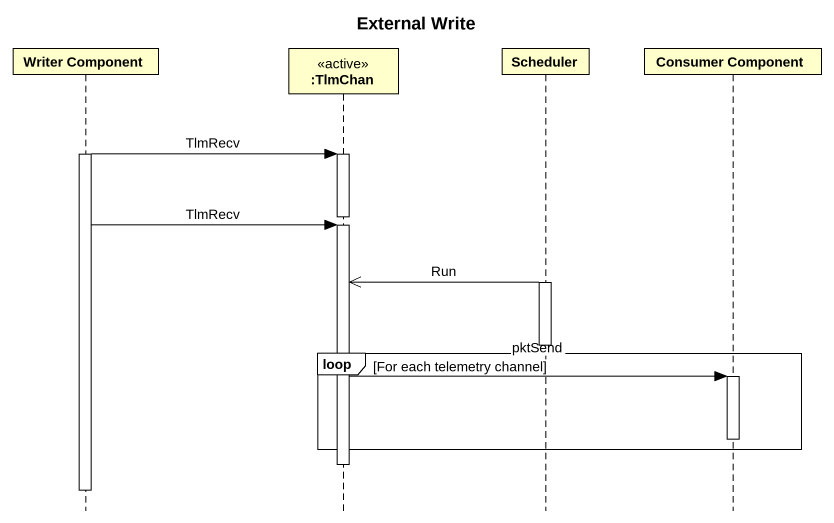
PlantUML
@startuml
title External Write
hide footbox
participant "Writer Component" as Writer_Component
participant ":TlmChan" as TlmChan <<active>>
participant Scheduler
participant "Consumer Component" as Consumer_Component

activate Writer_Component
Writer_Component -> TlmChan : TlmRecv
activate TlmChan
deactivate TlmChan
Writer_Component -> TlmChan : TlmRecv
activate TlmChan
activate Scheduler
Scheduler ->> TlmChan : Run
deactivate Scheduler
loop For each telemetry channel
  TlmChan -> Consumer_Component : pktSend
  activate Consumer_Component
  deactivate Consumer_Component
end
deactivate TlmChan
deactivate Writer_Component
@enduml
